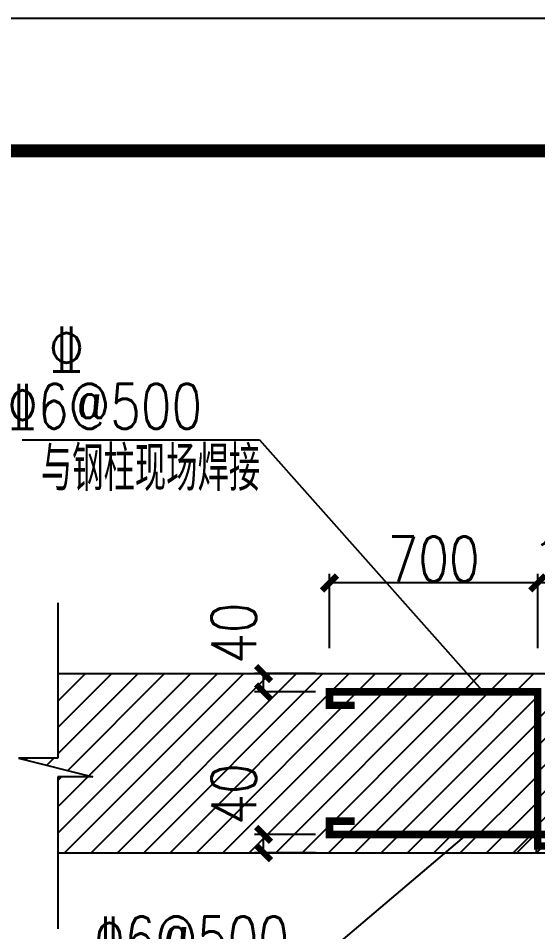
# Model space of a CAD drawing. Extents: x 14475413 to 15955882, y -732572 to -282951.
# Drawn here: x 14822119 to 14828002, y -476935 to -466600 of the extents above; entities that cross this region are included whole.
import ezdxf

# ---------------------------------------------------------------- set-up
doc = ezdxf.new("R2010")
doc.units = 0
doc.header["$LTSCALE"] = 1000
doc.header["$MEASUREMENT"] = 0
doc.layers.add('TEXT', color=7, linetype='Continuous')
doc.layers.add('TK', color=4, linetype='Continuous')
doc.styles.add('_HZTXT', font='txt.shx', dxfattribs={"width": 0.8, "bigfont": 'hztxt.shx'})
doc.styles.get("Standard").update_dxf_attribs({"font": 'gbenor.shx', "bigfont": 'gbcbig.shx'})
doc.styles.add('TSSD_Label', font='tssdeng.shx', dxfattribs={"width": 0.7, "bigfont": 'hztxt.shx'})
doc.styles.add('Z3', font='txt.shx', dxfattribs={"width": 0.8, "height": 300, "bigfont": 'hztxt.shx'})
doc.dimstyles.new('ISO-25_WS', dxfattribs={"dimtxt": 3, "dimasz": 100, "dimexe": 60, "dimexo": 0, "dimgap": 10, "dimtad": 1, "dimdec": 0, "dimdsep": 46, "dimtxsty": 'Z3', "dimblk1": 'ARCHTICK', "dimblk2": 'ARCHTICK', "dimsah": 1, "dimcen": 2.5, "dimclrd": 4, "dimclre": 4, "dimclrt": 7, "dimadec": 0, "dimazin": 0, "dimtfac": 1, "dimtdec": 4, "dimtmove": 2, "dimatfit": 3, "dimldrblk": 'ARCHTICK', "dimfxl": 0, "dimtolj": 1, "dimtzin": 0, "dimarcsym": 0})

# ---------------------------------------------------------------- blocks, each defined once
blk = doc.blocks.new('_ArchTick')
at = {"color": 0, "linetype": 'ByBlock', "const_width": 0.4}
blk.add_lwpolyline([(-0.5, -0.5), (0.5, 0.5)], dxfattribs=at)
blk = doc.blocks.new('*D655')
at = {"color": 4, "lineweight": -2}
for p, q in [((-239906, 653928.7), (-239906, 654424.9)), ((-238510.9, 653928.7), (-238510.9, 654424.9)), ((-238510.9, 654364.9), (-239906, 654364.9))]:
    blk.add_line(p, q, dxfattribs=at)
at = {"layer": 'Defpoints', "color": 0}
for p in [(-239906, 654364.9), (-239906, 653928.7), (-238510.9, 653928.7)]:
    blk.add_point(p, dxfattribs=at)
at = {"color": 4, "lineweight": -2, "xscale": 100, "yscale": 100, "zscale": 100, "rotation": 180}
blk.add_blockref('_ArchTick', (-239906, 654364.9), dxfattribs=at)
at = {"color": 4, "lineweight": -2, "xscale": 100, "yscale": 100, "zscale": 100}
blk.add_blockref('_ArchTick', (-238510.9, 654364.9), dxfattribs=at)
at = {"color": 7, "insert": (-239208.4, 654524.9), "char_height": 300, "attachment_point": 5, "style": 'Z3'}
blk.add_mtext('\\A1;700', dxfattribs=at)
blk = doc.blocks.new('*D656')
at = {"color": 4, "lineweight": -2}
for p, q in [((-238510.9, 653928.7), (-238510.9, 654424.9)), ((-237964.8, 653928.7), (-237964.8, 654424.9)), ((-237964.8, 654364.9), (-238510.9, 654364.9))]:
    blk.add_line(p, q, dxfattribs=at)
at = {"layer": 'Defpoints', "color": 0}
for p in [(-238510.9, 654364.9), (-238510.9, 653928.7), (-237964.8, 653928.7)]:
    blk.add_point(p, dxfattribs=at)
at = {"color": 4, "lineweight": -2, "xscale": 100, "yscale": 100, "zscale": 100, "rotation": 180}
blk.add_blockref('_ArchTick', (-238510.9, 654364.9), dxfattribs=at)
at = {"color": 4, "lineweight": -2, "xscale": 100, "yscale": 100, "zscale": 100}
blk.add_blockref('_ArchTick', (-237964.8, 654364.9), dxfattribs=at)
at = {"color": 7, "insert": (-238237.9, 654524.9), "char_height": 300, "attachment_point": 5, "style": 'Z3'}
blk.add_mtext('\\A1;120', dxfattribs=at)
blk = doc.blocks.new('*D657')
at = {"color": 4, "lineweight": -2}
for p, q in [((-240000.6, 653758.5), (-240407.7, 653758.5)), ((-240347.7, 653635.7), (-240347.7, 653758.5)), ((-240000.6, 653635.7), (-240407.7, 653635.7))]:
    blk.add_line(p, q, dxfattribs=at)
at = {"layer": 'Defpoints', "color": 0}
for p in [(-240347.7, 653758.5), (-240000.6, 653758.5), (-240000.6, 653635.7)]:
    blk.add_point(p, dxfattribs=at)
at = {"color": 4, "lineweight": -2, "xscale": 100, "yscale": 100, "zscale": 100}
for p, rotation in [((-240347.7, 653758.5), 90), ((-240347.7, 653635.7), 270)]:
    blk.add_blockref('_ArchTick', p, dxfattribs=dict(at, rotation=rotation))
at = {"color": 7, "insert": (-240547.7, 654028.6), "char_height": 300, "attachment_point": 5, "rotation": 90, "style": 'Z3'}
blk.add_mtext('\\A1;40', dxfattribs=at)
blk = doc.blocks.new('*D661')
at = {"color": 4, "lineweight": -2}
for p, q in [((-240000.6, 652681.3), (-240407.7, 652681.3)), ((-240347.7, 652558.5), (-240347.7, 652681.3)), ((-240000.6, 652558.5), (-240407.7, 652558.5))]:
    blk.add_line(p, q, dxfattribs=at)
at = {"layer": 'Defpoints', "color": 0}
for p in [(-240347.7, 652681.3), (-240000.6, 652681.3), (-240000.6, 652558.5)]:
    blk.add_point(p, dxfattribs=at)
at = {"color": 4, "lineweight": -2, "xscale": 100, "yscale": 100, "zscale": 100}
for p, rotation in [((-240347.7, 652681.3), 90), ((-240347.7, 652558.5), 270)]:
    blk.add_blockref('_ArchTick', p, dxfattribs=dict(at, rotation=rotation))
at = {"color": 7, "insert": (-240547.7, 652951.4), "char_height": 300, "attachment_point": 5, "rotation": 90, "style": 'Z3'}
blk.add_mtext('\\A1;40', dxfattribs=at)
blk = doc.blocks.new('GeYuanFrame_16346752', base_point=(20.086, 4.526))
at = {"layer": 'TK'}
blk.add_lwpolyline([(20.086, 4.526), (20.086, 598.526), (861.086, 598.526), (861.086, 4.526)], close=True, dxfattribs=at)
at = {"layer": 'TK', "const_width": 1}
blk.add_lwpolyline([(45.086, 588.526), (851.086, 588.526), (851.086, 14.526), (45.086, 14.526)], close=True, dxfattribs=at)
blk = doc.blocks.new('Z333')
h = blk.add_hatch()
h.set_pattern_fill('ANSI31', color=256, scale=1000, style=0)
h.set_pattern_definition([(45, (-42632.29, 709125.17), (-88.38835, 88.38835), [])])
h.paths.add_polyline_path([(-238520.2, 652559.1), (-237800.7, 652561.6), (-237800.7, 653635.7), (-238520.2, 653635.7)])
for p, q in [((-241966.1, 655323.3), (-240374.7, 655323.3)), ((-240374.7, 655323.3), (-238884.1, 653645)), ((-241726.8, 654231.9), (-241726.8, 653192.8)), ((-241726.8, 652689.4), (-240657.7, 653758.5)), ((-241726.8, 653219.8), (-241188.1, 653758.5)), ((-241726.8, 653396.6), (-241364.8, 653758.5)), ((-241726.8, 653573.3), (-241541.6, 653758.5)), ((-241726.8, 653750.1), (-241718.4, 653758.5)), ((-241681, 652558.5), (-240481, 653758.5)), ((-241660, 653109.8), (-241011.3, 653758.5)), ((-241518.8, 653074.2), (-240834.5, 653758.5)), ((-241504.2, 652558.5), (-240304.2, 653758.5)), ((-241327.4, 652558.5), (-240127.4, 653758.5)), ((-241150.6, 652558.5), (-239950.6, 653758.5)), ((-240973.9, 652558.5), (-239773.9, 653758.5)), ((-240797.1, 652558.5), (-239597.1, 653758.5)), ((-240620.3, 652558.5), (-239420.3, 653758.5)), ((-240443.5, 652558.5), (-239243.5, 653758.5)), ((-240266.7, 652558.5), (-239066.7, 653758.5)), ((-239066.3, 653228.6), (-238536.4, 653758.5)), ((-239066.3, 653405.4), (-238713.2, 653758.5)), ((-239066.3, 653582.2), (-238890, 653758.5)), ((-239066.3, 653051.9), (-238520.2, 653597.9)), ((-238520.2, 652558.5), (-238520.2, 653635.7)), ((-240090, 652558.5), (-239066.3, 653582.2)), ((-239913.2, 652558.5), (-239066.3, 653405.4)), ((-239066.3, 652875.1), (-238520.2, 653421.1)), ((-239736.4, 652558.5), (-239066.3, 653228.6)), ((-239206.1, 652558.5), (-238520.2, 653244.4)), ((-241990, 653192.8), (-241492.8, 653067.7)), ((-241726.8, 653192.8), (-241990, 653192.8)), ((-241942.5, 653180.8), (-241930.6, 653192.8)), ((-241801.3, 653145.3), (-241753.8, 653192.8)), ((-241726.8, 652866.2), (-241525.3, 653067.7)), ((-241726.8, 653043), (-241702.1, 653067.7)), ((-241492.8, 653067.7), (-241726.8, 653067.7)), ((-241726.8, 653067.7), (-241726.8, 652048.7)), ((-239559.6, 652558.5), (-239066.3, 653051.9)), ((-239028.5, 652559.3), (-238520.2, 653067.6)), ((-239382.9, 652558.5), (-239066.3, 652875.1)), ((-238851.2, 652559.9), (-238520.2, 652890.8)), ((-238991.6, 652678.9), (-240061.9, 651770.6)), ((-238673.8, 652560.5), (-238520.2, 652714)), ((-238650.5, 652558.7), (-238510.9, 652698.3))]:
    blk.add_line(p, q)
at = {"color": 2}
for p, q in [((-241726.8, 653758.5), (-236603.4, 653758.5)), ((-241726.8, 652558.5), (-236603.4, 652558.5))]:
    blk.add_line(p, q, dxfattribs=at)
at = {"const_width": 50}
for points in [[(-239736.7, 653545.4), (-239906, 653545.4), (-239906, 653635.7), (-238510.9, 653635.7), (-238510.9, 652603.9), (-237964.8, 652609.1), (-237964.8, 653635.7), (-236826.9, 653635.7), (-236826.9, 653570.7), (-236996.3, 653570.7)], [(-239736.7, 652770.5), (-239906, 652770.5), (-239906, 652681.3), (-238190.2, 652681.3), (-238190.2, 652681.3), (-237644.2, 652681.3), (-237644.2, 652681.3), (-236777.1, 652681.3), (-236777.1, 652746.3), (-236946.4, 652746.3)]]:
    blk.add_lwpolyline(points, dxfattribs=at)
at = {"color": 7, "style": '_HZTXT', "width": 0.8}
for p in [(-242065.4, 655397.7), (-241483.4, 651832.4)]:
    blk.add_text('\x846@500', height=300, dxfattribs=at).set_placement(p)
at = {"insert": (-241796.9, 656081.4), "char_height": 300, "width": 145.138, "attachment_point": 1}
blk.add_mtext('\x84', dxfattribs=at)
at = {"layer": 'TEXT', "style": 'TSSD_Label', "width": 0.7}
blk.add_text('与钢柱现场焊接', height=300, dxfattribs=at).set_placement((-241840.6, 654981))
for base, p1, p2, text, picture, middle in [((-239906, 654364.9), (-238510.9, 653928.7), (-239906, 653928.7), '700', '*D655', (-239208.4, 654524.9)), ((-238510.9, 654364.9), (-237964.8, 653928.7), (-238510.9, 653928.7), '120', '*D656', (-238237.9, 654524.9))]:
    dim = blk.add_linear_dim(base=base, p1=p1, p2=p2, text=text, dimstyle='ISO-25_WS')
    dim.commit()
    dim.dimension.update_dxf_attribs({"geometry": picture, "text_midpoint": middle})
for base, p1, p2, picture, middle in [((-240347.7, 653758.5), (-240000.6, 653635.7), (-240000.6, 653758.5), '*D657', (-240547.7, 654028.6)), ((-240347.7, 652681.3), (-240000.6, 652558.5), (-240000.6, 652681.3), '*D661', (-240547.7, 652951.4))]:
    dim = blk.add_linear_dim(base=base, p1=p1, p2=p2, angle=90, text='40', dimstyle='ISO-25_WS')
    dim.commit()
    dim.dimension.update_dxf_attribs({"geometry": picture, "text_midpoint": middle, "dimtype": 128})

msp = doc.modelspace()

# ---------------------------------------------------------------- block references
for name, p, xscale, yscale, zscale in [('GeYuanFrame_16346752', (14757263.5, -555700), 150, 150, 150), ('Z333', (15231085.4, -1578865.2), 1.689999997615814, 1.690000001341105, 1.69)]:
    msp.add_blockref(name, p, dxfattribs=dict(xscale=xscale, yscale=yscale, zscale=zscale))

doc.saveas('drawing.dxf')
